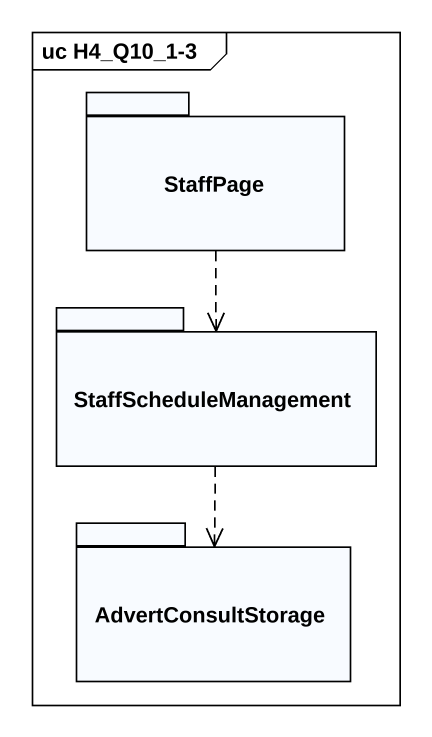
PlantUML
@startuml
mainframe uc H4_Q10_1-3
package StaffPage {
}
package StaffScheduleManagement {
}
package AdvertConsultStorage {
}
StaffPage ..> StaffScheduleManagement
StaffScheduleManagement ..> AdvertConsultStorage
@enduml
